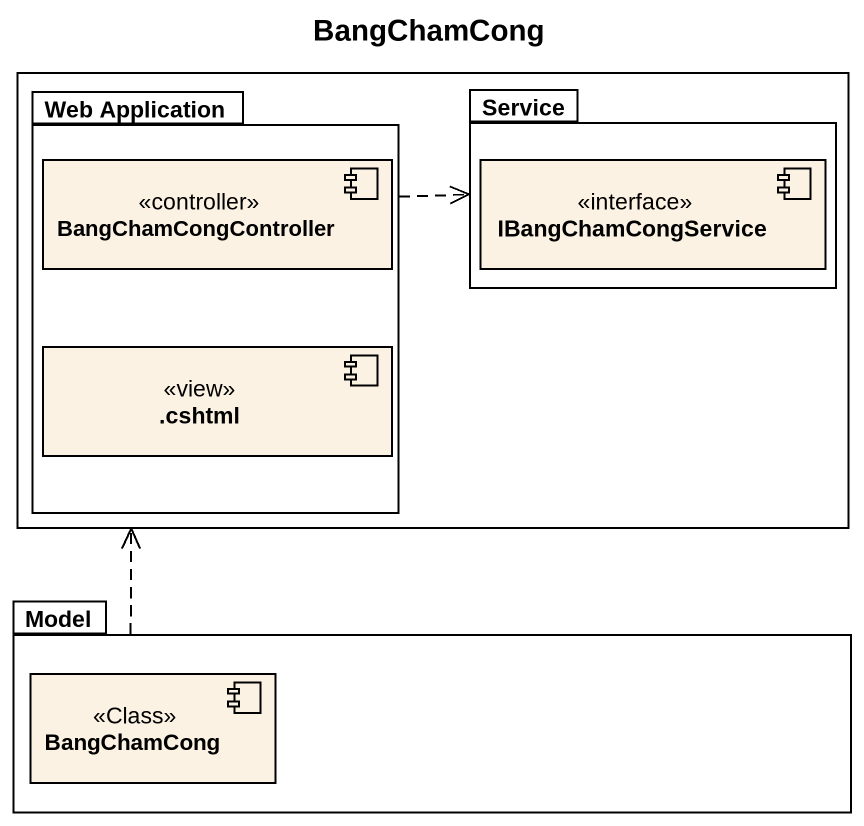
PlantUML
@startuml
title BangChamCong
rectangle " " as rectangle1 {
  package "Web Application" as Web_Application {
    component BangChamCongController <<controller>>
    component ".cshtml" as cshtml <<view>>
  }
  package Service {
    component IBangChamCongService <<interface>>
  }
}
package Model {
  component BangChamCong <<Class>>
}
Web_Application .right.> Service
Model .up.> rectangle1
@enduml
